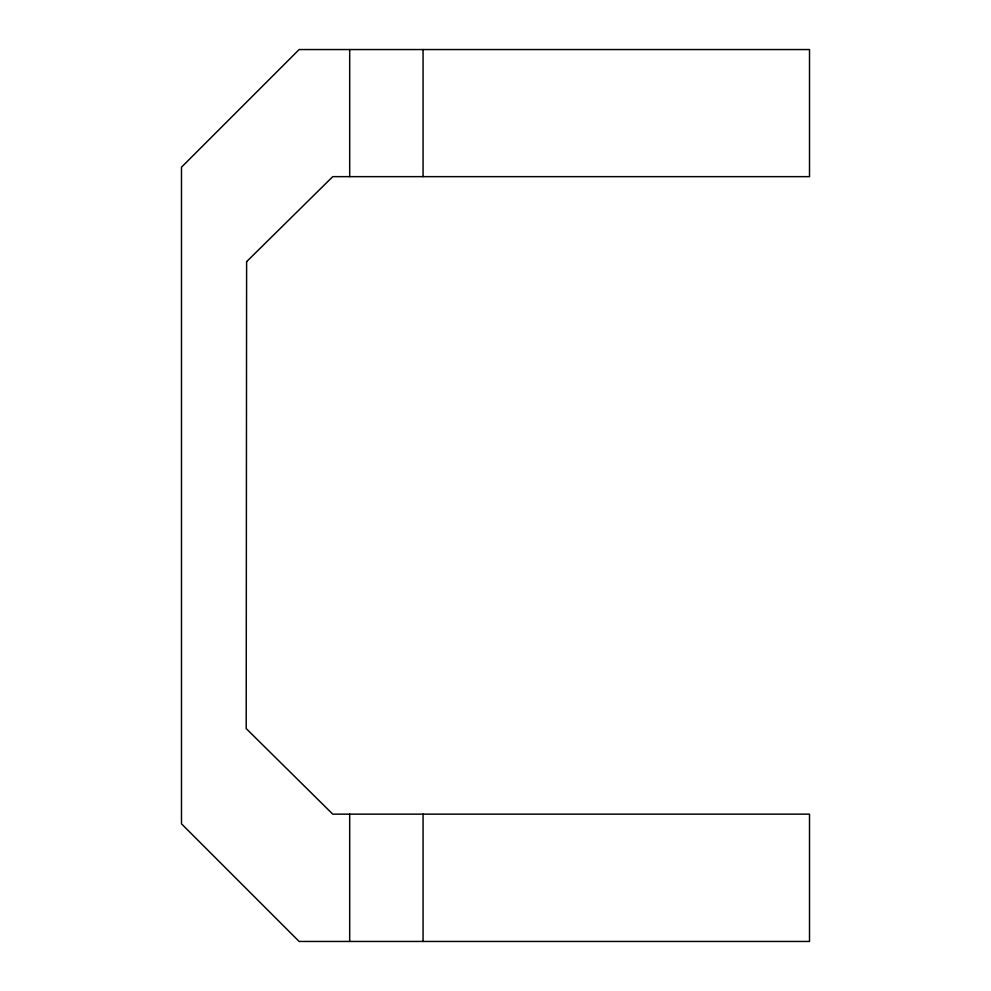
<?xml version="1.0" encoding="UTF-8"?>
<svg xmlns="http://www.w3.org/2000/svg" width="991" height="991" viewBox="0 0 991 991"><rect width="100%" height="100%" fill="white"/><g stroke="black" fill="none" stroke-linecap="round" stroke-linejoin="round"><path stroke-width="1.49" d="M423.058 49.55L423.058 176.646M423.058 814.144L423.058 941.45M349.687 49.55L349.687 176.646M349.687 814.144L349.687 941.45M246.61 261.661L246.202 728.571L332.753 814.144L809.511 814.144L809.511 941.45L299.121 941.45L181.489 823.818L181.489 167.182L299.121 49.55L809.511 49.55L809.511 176.646L332.753 176.646L246.61 261.661"/></g></svg>
